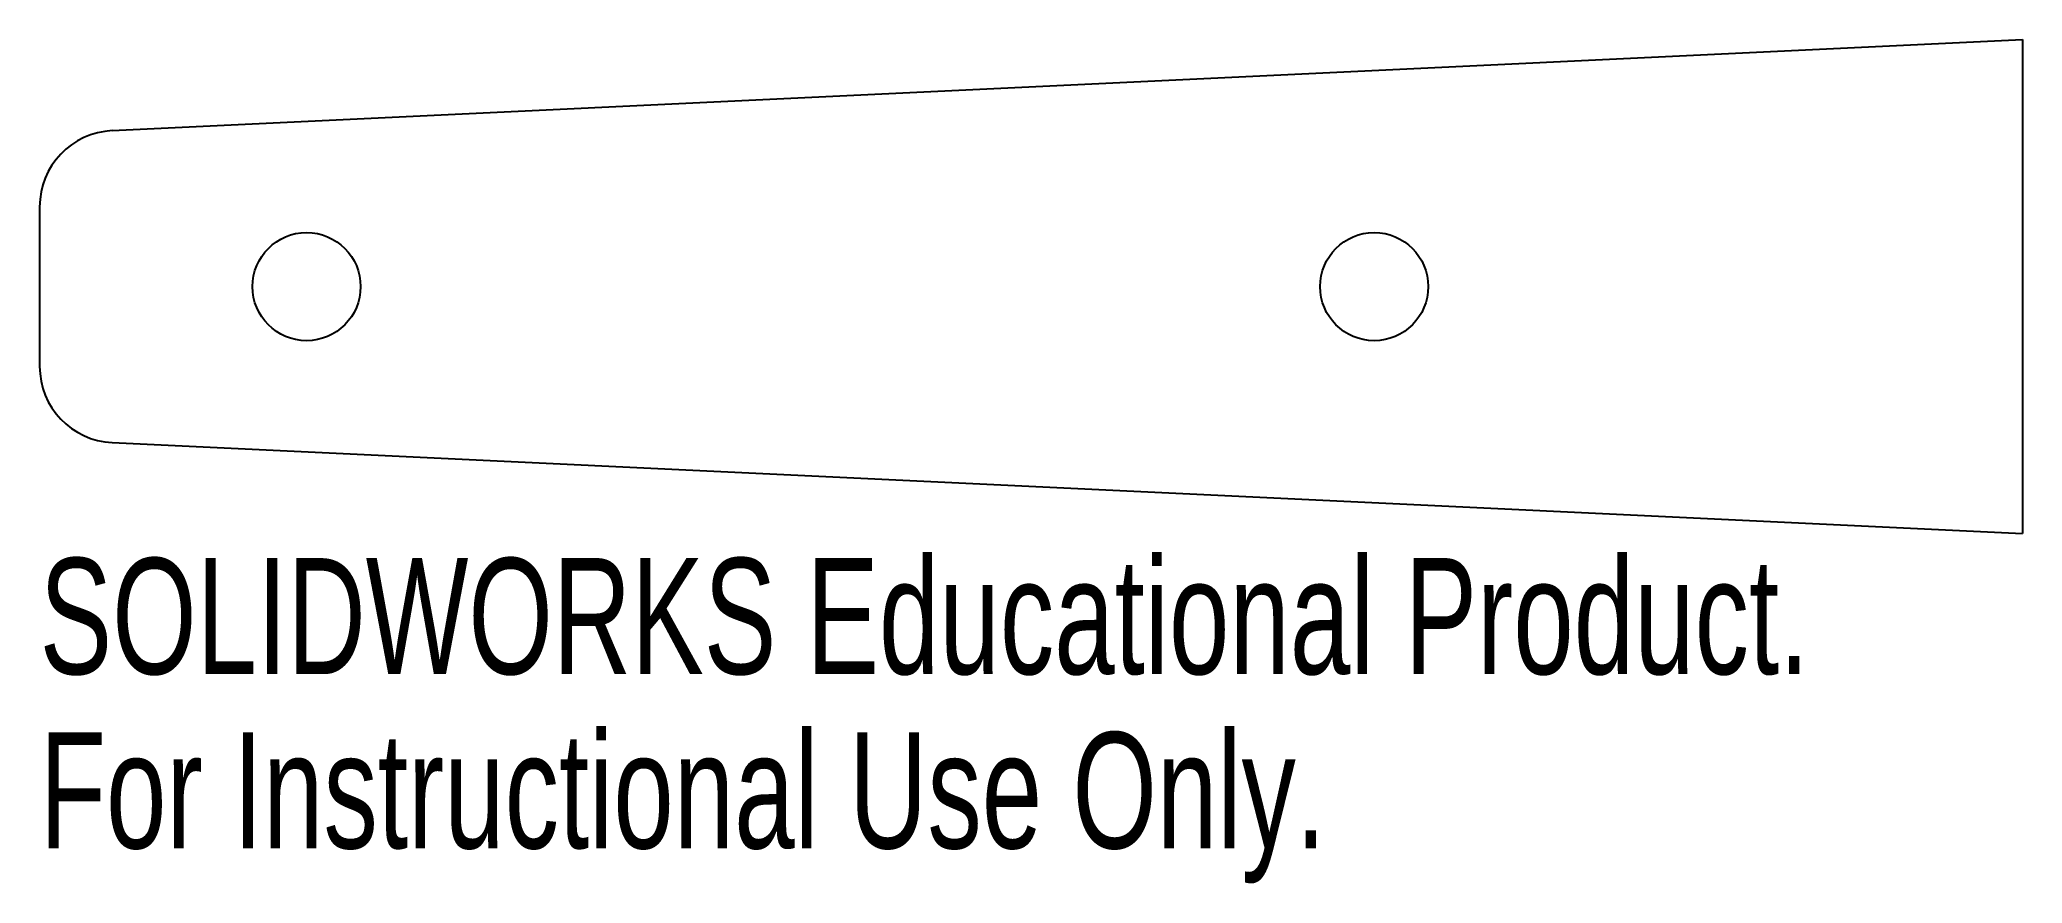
# Model space of a CAD drawing. Header units: inches. Extents: x -1.31 to 1.94, y -0.98 to 0.4.
import ezdxf

# ---------------------------------------------------------------- set-up
doc = ezdxf.new("R2010")
doc.units = ezdxf.units.IN
doc.header["$MEASUREMENT"] = 0
doc.styles.add('SLDTEXTSTYLE0', font='TXT', dxfattribs={"width": 0.7})

msp = doc.modelspace()

# ---------------------------------------------------------------- linework, layer by layer
at = {"color": 7, "linetype": 'Continuous', "lineweight": 25}
for p, q in [((-1.1934, 0.2557), (1.9375, 0.4048)), ((1.9375, 0.4048), (1.9375, -0.4048)), ((-1.3125, 0.1308), (-1.3125, -0.1308)), ((-1.1934, -0.2557), (1.9375, -0.4048))]:
    msp.add_line(p, q, dxfattribs=at)
for centre in [(-0.875, 0), (0.875, 0)]:
    msp.add_circle(centre, 0.0886, dxfattribs=at)
for centre, start, end in [((-1.1875, 0.1308), 92.7263, 180), ((-1.1875, -0.1308), 180, 267.2737)]:
    msp.add_arc(centre, 0.125, start, end, dxfattribs=at)

# ---------------------------------------------------------------- texts
at = {"color": 7, "linetype": 'Continuous', "char_height": 0.1903, "attachment_point": 1, "style": 'SLDTEXTSTYLE0'}
for s, insert in [('SOLIDWORKS Educational Product.', (-1.3125, -0.4449)), ('For Instructional Use Only.', (-1.3125, -0.7304))]:
    msp.add_mtext(s, dxfattribs=dict(at, insert=insert))

doc.saveas('drawing.dxf')
